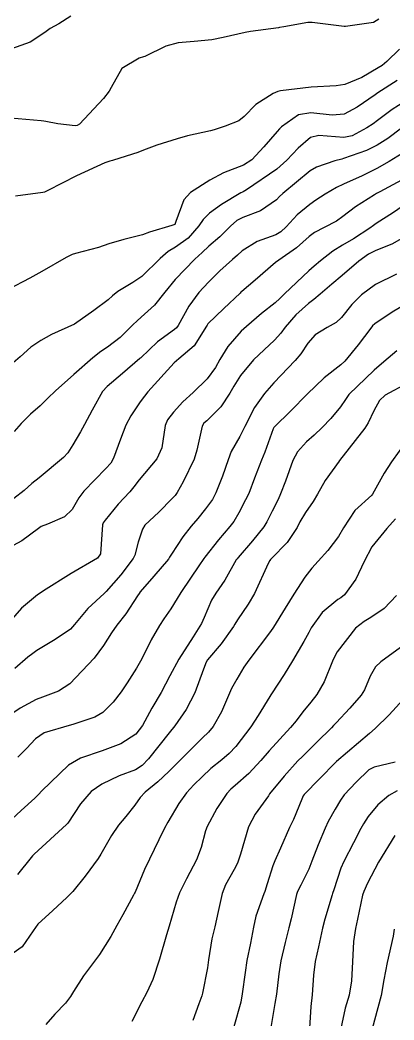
# Model space of a CAD drawing. Header units: metres. Extents: x 318500 to 325275, y 7408834 to 7428799.
# Drawn here: x 323053.5 to 323075.9, y 7421452.7 to 7421512.6 of the extents above; entities that cross this region are included whole.
import ezdxf

# ---------------------------------------------------------------- set-up
doc = ezdxf.new("R2010")
doc.units = ezdxf.units.M
doc.header["$MEASUREMENT"] = 0
for name, color, linetype in [('Curvas de Nivel 1m', 11, 'Continuous'), ('Curvas de Nivel 5m', 15, 'Continuous'), ('Vias Primárias', 230, 'Continuous')]:
    doc.layers.add(name, color=color, linetype=linetype)

msp = doc.modelspace()

# ---------------------------------------------------------------- linework, layer by layer
at = {"layer": 'Curvas de Nivel 1m', "flags": 128}
for points, elevation in [([(323075.028, 7421512.659), (323074.697, 7421512.463), (323073.021, 7421512.228), (323072.951, 7421512.231), (323071.024, 7421512.465), (323070.761, 7421512.456), (323069.325, 7421512.207), (323069.07, 7421512.158), (323069.019, 7421512.151), (323067.336, 7421511.915), (323067.014, 7421511.861), (323065.7, 7421511.563), (323065.007, 7421511.416), (323063.953, 7421511.328), (323063.004, 7421511.251), (323062.262, 7421511.04), (323060.992, 7421510.431), (323060.912, 7421510.4), (323060.665, 7421510.323), (323059.622, 7421509.695), (323058.972, 7421508.554), (323058.864, 7421508.342), (323058.513, 7421507.897), (323057.09, 7421506.368), (323056.939, 7421506.28), (323056.824, 7421506.257), (323055.792, 7421506.387), (323055.068, 7421506.524), (323054.942, 7421506.54), (323054.785, 7421506.559), (323052.945, 7421506.727)], 784), ([(323076.257, 7421510.862), (323075.494, 7421510.125), (323075.223, 7421509.892), (323074.986, 7421509.74), (323074.001, 7421509.165), (323072.976, 7421508.747), (323072.469, 7421508.671), (323070.974, 7421508.585), (323069.129, 7421508.365), (323068.971, 7421508.324), (323068.688, 7421508.214), (323067.655, 7421507.535), (323066.949, 7421506.825), (323066.629, 7421506.559), (323065.82, 7421506.251), (323065.163, 7421506.031), (323064.936, 7421505.972), (323063.551, 7421505.66), (323062.928, 7421505.483), (323061.72, 7421505.106), (323060.917, 7421504.801), (323060.569, 7421504.669), (323059.494, 7421504.334), (323059.057, 7421504.19), (323058.908, 7421504.142), (323058.609, 7421504.046), (323056.899, 7421503.264), (323055.179, 7421502.396), (323054.993, 7421502.294), (323054.888, 7421502.262), (323053.243, 7421502.058)], 783), ([(323076.117, 7421508.98), (323074.971, 7421508.246), (323074.794, 7421508.133), (323073.727, 7421507.38), (323072.952, 7421506.967), (323072.222, 7421506.896), (323070.953, 7421507.05), (323070.208, 7421506.934), (323069.192, 7421506.206), (323069.067, 7421506.079), (323068.936, 7421505.935), (323068.131, 7421505.012), (323067.418, 7421504.232), (323066.907, 7421503.908), (323065.716, 7421503.438), (323064.898, 7421503.012), (323063.728, 7421502.277), (323063.329, 7421501.837), (323062.864, 7421500.525), (323062.796, 7421500.356), (323062.626, 7421500.294), (323061.274, 7421499.893), (323060.851, 7421499.737), (323059.737, 7421499.441), (323058.843, 7421499.186), (323058.212, 7421498.977), (323056.834, 7421498.619), (323056.649, 7421498.557), (323056.29, 7421498.378), (323054.821, 7421497.533), (323054.102, 7421497.123), (323052.81, 7421496.457)], 782), ([(323076.968, 7421507.968), (323075.829, 7421507.249), (323074.947, 7421506.585), (323074.689, 7421506.388), (323074.302, 7421506.14), (323073.423, 7421505.662), (323072.931, 7421505.566), (323071.428, 7421505.679), (323070.931, 7421505.574), (323070.181, 7421504.932), (323069.507, 7421504.201), (323068.905, 7421503.664), (323067.082, 7421502.428), (323066.891, 7421502.311), (323066.847, 7421502.284), (323066.761, 7421502.241), (323065.585, 7421501.548), (323064.871, 7421501.023), (323064.488, 7421500.643), (323064.234, 7421500.269), (323063.603, 7421499.524), (323062.841, 7421498.994), (323062.397, 7421498.736), (323061.918, 7421498.304), (323060.819, 7421497.238), (323060.269, 7421496.872), (323059.388, 7421496.334), (323059.068, 7421496.075), (323058.802, 7421495.837), (323057.95, 7421495.195), (323056.78, 7421494.37), (323055.41, 7421493.751), (323054.765, 7421493.395), (323054.174, 7421492.991), (323053.524, 7421492.412), (323053.111, 7421492.052)], 781), ([(323076.422, 7421504.603), (323075.636, 7421504.119), (323074.906, 7421503.71), (323074.02, 7421503.262), (323072.896, 7421502.766), (323072.481, 7421502.577), (323071.81, 7421502.171), (323071.254, 7421501.807), (323070.881, 7421501.557), (323070.129, 7421500.933), (323069.46, 7421500.201), (323069.158, 7421499.903), (323068.853, 7421499.739), (323067.733, 7421499.34), (323066.838, 7421498.766), (323066.559, 7421498.518), (323066.244, 7421498.246), (323065.501, 7421497.576), (323064.816, 7421496.894), (323064.244, 7421496.268), (323063.627, 7421495.448), (323062.987, 7421494.287), (323062.905, 7421494.161), (323062.776, 7421494.056), (323061.755, 7421493.315), (323060.751, 7421492.365), (323060.726, 7421492.345), (323060.703, 7421492.32), (323059.66, 7421491.412), (323058.733, 7421490.644), (323058.468, 7421490.344), (323057.85, 7421489.216), (323057.378, 7421488.36), (323057.137, 7421487.92), (323056.681, 7421487.132), (323056.379, 7421486.67), (323056.115, 7421486.378), (323054.658, 7421485.164), (323054.233, 7421484.826), (323053.758, 7421484.409), (323053.137, 7421483.921)], 779), ([(323076.902, 7421503.294), (323075.08, 7421502.316), (323074.891, 7421502.208), (323074.758, 7421502.132), (323073.623, 7421501.404), (323072.87, 7421500.828), (323072.476, 7421500.554), (323071.738, 7421500.171), (323071.16, 7421499.872), (323070.852, 7421499.632), (323070.087, 7421498.945), (323069.033, 7421498.207), (323068.829, 7421498.063), (323067.602, 7421497.013), (323066.811, 7421496.337), (323066.76, 7421496.291), (323066.707, 7421496.241), (323065.724, 7421495.323), (323064.782, 7421494.385), (323064.725, 7421494.317), (323064.694, 7421494.261), (323063.952, 7421493.083), (323063.026, 7421492.286), (323062.748, 7421492.058), (323061.17, 7421490.313), (323060.975, 7421490.067), (323060.721, 7421489.724), (323060.149, 7421488.885), (323059.868, 7421488.328), (323059.543, 7421487.476), (323059.119, 7421486.336), (323058.955, 7421486.05), (323058.664, 7421485.715), (323057.348, 7421484.36), (323057.048, 7421483.96), (323056.633, 7421483.268), (323056.184, 7421482.819), (323055.171, 7421482.392), (323054.776, 7421482.239), (323054.616, 7421482.133), (323053.633, 7421481.381), (323052.596, 7421480.825)], 778), ([(323076.885, 7421501.749), (323075.91, 7421501.079), (323074.864, 7421500.405), (323074.701, 7421500.294), (323074.474, 7421500.136), (323073.5, 7421499.5), (323072.844, 7421499.102), (323072.259, 7421498.746), (323071.517, 7421498.173), (323071.146, 7421497.858), (323070.824, 7421497.575), (323069.372, 7421496.202), (323069.091, 7421495.921), (323068.802, 7421495.659), (323067.993, 7421495.021), (323067.083, 7421494.235), (323066.925, 7421494.091), (323066.776, 7421493.952), (323065.968, 7421493.042), (323065.494, 7421492.253), (323065.231, 7421491.77), (323064.738, 7421491.102), (323063.89, 7421490.273), (323063.281, 7421489.722), (323062.712, 7421489.097), (323062.356, 7421488.645), (323062.207, 7421488.297), (323062.014, 7421486.966), (323061.713, 7421486.304), (323060.657, 7421485.043), (323060.346, 7421484.631), (323060.091, 7421484.326), (323059.397, 7421483.574), (323058.624, 7421482.617), (323058.507, 7421482.456), (323058.47, 7421482.342), (323058.332, 7421480.606), (323058.17, 7421480.346), (323056.581, 7421479.429), (323054.926, 7421478.395), (323054.715, 7421478.251), (323054.566, 7421478.148), (323053.611, 7421477.352), (323052.796, 7421476.417)], 777), ([(323076.855, 7421499.774), (323075.794, 7421499.168), (323074.84, 7421498.791), (323074.402, 7421498.571), (323073.821, 7421498.145), (323072.821, 7421497.299), (323072.206, 7421496.776), (323071.497, 7421496.173), (323071.124, 7421495.858), (323070.801, 7421495.609), (323070.049, 7421494.933), (323069.416, 7421494.2), (323069.14, 7421493.839), (323068.768, 7421493.422), (323068.143, 7421492.836), (323067.512, 7421492.229), (323066.741, 7421491.295), (323066.326, 7421490.653), (323066.102, 7421490.246), (323065.554, 7421489.415), (323064.705, 7421488.583), (323064.532, 7421488.433), (323064.426, 7421488.264), (323064.117, 7421486.83), (323063.952, 7421486.271), (323063.295, 7421484.919), (323062.944, 7421484.286), (323062.823, 7421484.112), (323062.644, 7421483.914), (323061.829, 7421483.105), (323061.005, 7421482.314), (323060.854, 7421482.079), (323060.605, 7421481.313), (323060.4, 7421480.515), (323060.306, 7421480.323), (323059.563, 7421479.348), (323058.681, 7421478.339), (323058.63, 7421478.278), (323058.568, 7421478.218), (323057.579, 7421477.33), (323056.792, 7421476.366), (323056.536, 7421476.087), (323055.619, 7421475.476), (323054.516, 7421474.802), (323054.281, 7421474.634), (323053.993, 7421474.405), (323053.197, 7421473.72)], 776), ([(323076.804, 7421495.683), (323075.819, 7421495.09), (323074.784, 7421494.388), (323074.646, 7421494.268), (323074.54, 7421494.134), (323073.779, 7421493.131), (323072.981, 7421492.157), (323072.748, 7421491.946), (323071.747, 7421491.163), (323070.73, 7421490.18), (323069.74, 7421489.17), (323068.758, 7421488.209), (323068.733, 7421488.176), (323068.698, 7421488.098), (323068.185, 7421486.709), (323067.991, 7421486.22), (323067.575, 7421485.142), (323067.223, 7421484.231), (323067.039, 7421483.839), (323066.632, 7421483.068), (323066.325, 7421482.543), (323066.1, 7421482.245), (323065.406, 7421481.454), (323064.592, 7421480.408), (323064.529, 7421480.323), (323064.485, 7421480.262), (323064.269, 7421479.947), (323063.148, 7421478.281), (323062.928, 7421477.921), (323062.555, 7421477.312), (323062.141, 7421476.701), (323061.875, 7421476.3), (323061.381, 7421475.453), (323060.811, 7421474.315), (323060.504, 7421473.741), (323059.948, 7421472.873), (323059.576, 7421472.329), (323059.095, 7421471.72), (323058.471, 7421471.097), (323058.005, 7421470.809), (323056.686, 7421470.367), (323056.459, 7421470.311), (323054.973, 7421469.872), (323054.447, 7421469.51), (323053.909, 7421468.934), (323053.38, 7421468.41)], 774), ([(323076.101, 7421492.769), (323075.332, 7421492.121), (323074.745, 7421491.62), (323073.228, 7421490.153), (323073.015, 7421489.867), (323072.719, 7421489.426), (323072.147, 7421488.727), (323071.619, 7421488.171), (323071.148, 7421487.72), (323070.687, 7421487.31), (323070.153, 7421486.713), (323069.878, 7421486.192), (323069.424, 7421484.965), (323069.132, 7421484.203), (323068.982, 7421483.867), (323068.634, 7421483.157), (323068.319, 7421482.52), (323068.136, 7421482.217), (323067.454, 7421481.38), (323066.592, 7421480.387), (323066.524, 7421480.308), (323066.478, 7421480.241), (323065.793, 7421479.033), (323065.257, 7421478.253), (323064.996, 7421477.824), (323064.548, 7421476.785), (323064.387, 7421476.418), (323064.304, 7421476.264), (323063.89, 7421475.629), (323063.032, 7421474.282), (323062.5, 7421473.285), (323061.968, 7421472.298), (323061.425, 7421471.356), (323060.861, 7421470.314), (323060.455, 7421469.791), (323059.563, 7421469.215), (323058.444, 7421468.787), (323057.143, 7421468.359), (323056.426, 7421467.941), (323054.833, 7421466.394), (323054.631, 7421466.172), (323054.403, 7421465.949), (323053.584, 7421465.216), (323052.723, 7421464.417)], 773), ([(323076.737, 7421490.831), (323075.406, 7421490.12), (323075.057, 7421489.793), (323074.716, 7421489.181), (323074.384, 7421488.455), (323074.191, 7421488.138), (323072.67, 7421486.192), (323072.655, 7421486.175), (323072.64, 7421486.16), (323071.815, 7421485.011), (323071.348, 7421484.173), (323071.085, 7421483.734), (323070.634, 7421483.089), (323070.294, 7421482.516), (323070.124, 7421482.187), (323069.524, 7421481.278), (323068.592, 7421480.323), (323068.536, 7421480.265), (323068.496, 7421480.211), (323068.399, 7421480.024), (323067.563, 7421478.225), (323067.2, 7421477.591), (323066.546, 7421476.638), (323066.393, 7421476.391), (323066.304, 7421476.242), (323065.578, 7421475.201), (323064.763, 7421474.258), (323064.666, 7421474.11), (323064.511, 7421473.69), (323063.985, 7421472.268), (323063.484, 7421471.265), (323062.795, 7421470.285), (323062.456, 7421469.864), (323061.216, 7421468.308), (323060.838, 7421467.91), (323060.43, 7421467.664), (323059.458, 7421467.296), (323058.417, 7421466.802), (323057.791, 7421466.349), (323057.151, 7421465.606), (323056.381, 7421464.459), (323056.342, 7421464.409), (323056.306, 7421464.371), (323054.362, 7421462.602), (323054.259, 7421462.503), (323054.18, 7421462.402), (323053.374, 7421461.375)], 772), ([(323076.693, 7421487.397), (323075.777, 7421486.114), (323075.349, 7421485.441), (323074.651, 7421484.192), (323074.598, 7421484.131), (323073.586, 7421483.195), (323072.913, 7421482.156), (323072.615, 7421481.652), (323071.96, 7421480.813), (323071.386, 7421480.172), (323071.009, 7421479.753), (323070.58, 7421479.199), (323069.93, 7421478.19), (323069.408, 7421477.347), (323068.711, 7421476.207), (323068.537, 7421475.956), (323067.225, 7421474.229), (323066.939, 7421473.809), (323066.503, 7421473.097), (323066.2, 7421472.537), (323066.068, 7421472.244), (323065.583, 7421471.139), (323065.086, 7421470.254), (323064.806, 7421469.907), (323064.453, 7421469.565), (323063.157, 7421468.279), (323062.796, 7421467.923), (323062.429, 7421467.549), (323061.782, 7421466.937), (323061.018, 7421466.311), (323060.724, 7421465.997), (323060.398, 7421465.533), (323059.851, 7421464.862), (323059.421, 7421464.33), (323058.998, 7421463.709), (323058.363, 7421462.597), (323058.202, 7421462.342), (323057.42, 7421461.278), (323056.675, 7421460.365), (323056.511, 7421460.184), (323056.324, 7421459.994), (323055.478, 7421459.217), (323054.585, 7421458.396), (323054.296, 7421458.007), (323053.641, 7421457.052), (323052.77, 7421456.415)], 771), ([(323076.079, 7421478.107), (323075.352, 7421477.325), (323074.55, 7421476.786), (323074.138, 7421476.544), (323073.634, 7421476.144), (323072.526, 7421474.725), (323072.333, 7421474.351), (323072.255, 7421474.163), (323071.741, 7421472.928), (323071.308, 7421472.172), (323070.953, 7421471.706), (323070.474, 7421471.122), (323070.06, 7421470.593), (323069.732, 7421470.191), (323068.446, 7421468.788), (323067.948, 7421468.217), (323067.228, 7421467.428), (323066.417, 7421466.715), (323066.154, 7421466.503), (323065.909, 7421466.245), (323065.308, 7421465.34), (323064.74, 7421464.256), (323064.642, 7421463.992), (323064.367, 7421462.998), (323064.085, 7421462.264), (323063.489, 7421461.127), (323063.081, 7421460.279), (323062.884, 7421459.72), (323062.449, 7421458.288), (323062.295, 7421457.768), (323061.873, 7421456.296), (323061.479, 7421455.085), (323061.117, 7421454.307), (323060.812, 7421453.741), (323060.224, 7421452.574)], 769), ([(323076.531, 7421475.154), (323075.142, 7421474.121), (323074.821, 7421473.82), (323074.507, 7421473.267), (323074.169, 7421472.46), (323073.969, 7421472.138), (323073.275, 7421471.351), (323072.465, 7421470.481), (323072.312, 7421470.311), (323072.177, 7421470.163), (323071.305, 7421469.318), (323070.443, 7421468.46), (323070.166, 7421468.184), (323069.342, 7421467.28), (323068.479, 7421466.209), (323068.451, 7421466.167), (323068.408, 7421466.1), (323067.616, 7421464.997), (323067.206, 7421464.228), (323066.723, 7421462.594), (323066.621, 7421462.236), (323066.545, 7421462.049), (323066.352, 7421461.677), (323065.832, 7421460.75), (323065.625, 7421460.247), (323065.398, 7421459.165), (323065.188, 7421458.251), (323065.019, 7421457.527), (323064.821, 7421456.255), (323064.749, 7421455.779), (323064.447, 7421454.258), (323064.405, 7421454.101), (323064.24, 7421453.625), (323063.869, 7421452.622)], 768), ([(323076.487, 7421471.881), (323075.641, 7421470.944), (323074.795, 7421470.125), (323074.457, 7421469.832), (323072.485, 7421468.159), (323072.464, 7421468.135), (323072.439, 7421468.114), (323071.476, 7421467.118), (323070.544, 7421466.179), (323070.489, 7421466.099), (323070.406, 7421465.897), (323069.902, 7421464.673), (323069.677, 7421464.191), (323069.131, 7421462.962), (323068.794, 7421462.203), (323068.67, 7421461.89), (323068.339, 7421460.825), (323068.188, 7421460.356), (323068.131, 7421460.213), (323067.648, 7421458.882), (323067.502, 7421458.222), (323067.322, 7421457.256), (323067.117, 7421456.227), (323067.002, 7421455.496), (323066.839, 7421454.231), (323066.742, 7421453.733), (323066.338, 7421452.238)], 767), ([(323076.003, 7421468.107), (323074.738, 7421467.823), (323074.433, 7421467.662), (323073.655, 7421466.908), (323072.953, 7421466.152), (323072.722, 7421465.838), (323072.397, 7421465.294), (323071.986, 7421464.564), (323071.798, 7421464.166), (323071.377, 7421463.163), (323071.016, 7421462.173), (323070.828, 7421461.7), (323070.338, 7421460.733), (323070.149, 7421460.366), (323070.091, 7421460.184), (323069.767, 7421458.729), (323069.634, 7421458.19), (323069.402, 7421457.304), (323069.157, 7421456.197), (323069.038, 7421455.429), (323068.883, 7421454.201), (323068.792, 7421453.652), (323068.54, 7421452.205)], 766), ([(323075.986, 7421463.716), (323075.01, 7421462.12), (323074.778, 7421461.7), (323074.341, 7421460.86), (323074.116, 7421460.351), (323074.053, 7421460.134), (323073.752, 7421458.695), (323073.632, 7421458.14), (323073.511, 7421457.361), (323073.445, 7421456.143), (323073.393, 7421455.013), (323073.243, 7421454.145), (323073.013, 7421453.373), (323072.744, 7421452.152)], 764), ([(323075.945, 7421458.105), (323075.877, 7421457.687), (323075.516, 7421456.111), (323075.321, 7421455.057), (323075.172, 7421454.116), (323074.97, 7421453.388), (323074.62, 7421452.124)], 763)]:
    msp.add_lwpolyline(points, dxfattribs=dict(at, elevation=elevation))
at = {"layer": 'Curvas de Nivel 5m', "flags": 128}
for points, elevation in [([(323056.558, 7421512.846), (323055.853, 7421512.388), (323055.319, 7421512.092), (323055.012, 7421511.868), (323054.123, 7421511.289), (323052.997, 7421510.878)], 785), ([(323076.384, 7421506.116), (323075.554, 7421505.497), (323074.925, 7421505.1), (323074.274, 7421504.785), (323072.912, 7421504.298), (323072.801, 7421504.272), (323072.39, 7421504.165), (323071.286, 7421503.797), (323070.904, 7421503.576), (323069.275, 7421502.204), (323069.076, 7421502.019), (323068.884, 7421501.832), (323067.933, 7421501.165), (323066.868, 7421500.77), (323066.51, 7421500.598), (323066.126, 7421500.247), (323065.489, 7421499.616), (323064.842, 7421499.045), (323064.425, 7421498.678), (323063.991, 7421498.273), (323062.818, 7421497.051), (323062.2, 7421496.299), (323061.584, 7421495.523), (323060.787, 7421494.794), (323060.529, 7421494.577), (323060.281, 7421494.325), (323059.523, 7421493.578), (323058.76, 7421492.992), (323058.368, 7421492.734), (323057.874, 7421492.353), (323056.74, 7421491.35), (323055.648, 7421490.386), (323055.185, 7421489.931), (323054.716, 7421489.481), (323054.14, 7421488.974), (323053.589, 7421488.411), (323053.171, 7421487.937)], 780), ([(323076.087, 7421497.376), (323074.816, 7421496.75), (323073.99, 7421496.142), (323073.404, 7421495.548), (323072.789, 7421494.775), (323072.471, 7421494.476), (323071.921, 7421494.169), (323071.209, 7421493.74), (323070.766, 7421493.24), (323070.346, 7421492.596), (323070.017, 7421492.191), (323068.737, 7421490.863), (323068.161, 7421490.219), (323067.564, 7421489.38), (323066.989, 7421488.236), (323066.9, 7421488.034), (323066.691, 7421487.639), (323066.18, 7421486.742), (323065.984, 7421486.247), (323065.653, 7421485.257), (323065.258, 7421484.254), (323065.044, 7421483.856), (323064.636, 7421483.304), (323064.165, 7421482.729), (323063.772, 7421482.273), (323063.267, 7421481.623), (323062.594, 7421480.582), (323062.485, 7421480.398), (323062.409, 7421480.293), (323061.541, 7421479.267), (323060.727, 7421478.318), (323060.659, 7421478.228), (323060.566, 7421478.079), (323059.869, 7421477.008), (323059.327, 7421476.332), (323058.991, 7421475.877), (323058.522, 7421475.111), (323057.959, 7421474.348), (323056.494, 7421472.814), (323055.829, 7421472.38), (323054.861, 7421472.017), (323054.482, 7421471.868), (323053.535, 7421471.349), (323052.463, 7421470.638)], 775), ([(323076.025, 7421482.713), (323075.511, 7421482.117), (323074.609, 7421481.018), (323074.136, 7421480.137), (323073.646, 7421479.082), (323072.967, 7421478.154), (323072.749, 7421477.976), (323072.565, 7421477.857), (323071.635, 7421477.088), (323070.966, 7421476.176), (323070.818, 7421475.896), (323070.532, 7421475.347), (323069.849, 7421474.19), (323069.341, 7421473.364), (323068.596, 7421472.208), (323068.553, 7421472.145), (323068.488, 7421472.049), (323067.784, 7421470.907), (323067.345, 7421470.227), (323066.448, 7421469.062), (323066.054, 7421468.634), (323065.615, 7421468.248), (323064.959, 7421467.727), (323064.425, 7421467.236), (323063.93, 7421466.754), (323063.488, 7421466.274), (323063.042, 7421465.638), (323062.383, 7421464.509), (323062.3, 7421464.372), (323062.252, 7421464.292), (323062.117, 7421464.033), (323061.281, 7421462.306), (323060.98, 7421461.681), (323060.411, 7421460.319), (323060.388, 7421460.26), (323060.327, 7421460.131), (323059.678, 7421458.958), (323059.326, 7421458.33), (323058.956, 7421457.67), (323058.282, 7421456.576), (323058.107, 7421456.343), (323057.323, 7421455.295), (323056.731, 7421454.363), (323056.543, 7421454.068), (323056.239, 7421453.665), (323055.609, 7421452.999), (323055.061, 7421452.387)], 770), ([(323076.124, 7421466.395), (323075.628, 7421466.112), (323074.969, 7421465.554), (323074.391, 7421464.848), (323074.109, 7421464.409), (323073.951, 7421464.136), (323073.511, 7421463.282), (323072.918, 7421462.152), (323072.753, 7421461.755), (323072.335, 7421460.466), (323072.255, 7421460.237), (323072.229, 7421460.161), (323071.777, 7421458.696), (323071.651, 7421458.166), (323071.412, 7421457.046), (323071.212, 7421456.171), (323071.105, 7421455.334), (323071.02, 7421454.172), (323070.956, 7421453.456), (323070.875, 7421452.173)], 765)]:
    msp.add_lwpolyline(points, dxfattribs=dict(at, elevation=elevation))
at = {"layer": 'Vias Primárias'}
for points in [[(323715.644, 7420145.548, 0), (323709.04, 7420132.939)], [(323831.088, 7420001.787, 0), (323833.844, 7420008.443, 0.220888)]]:
    msp.add_lwpolyline(points, format="xyb", dxfattribs=at)

doc.saveas('drawing.dxf')
